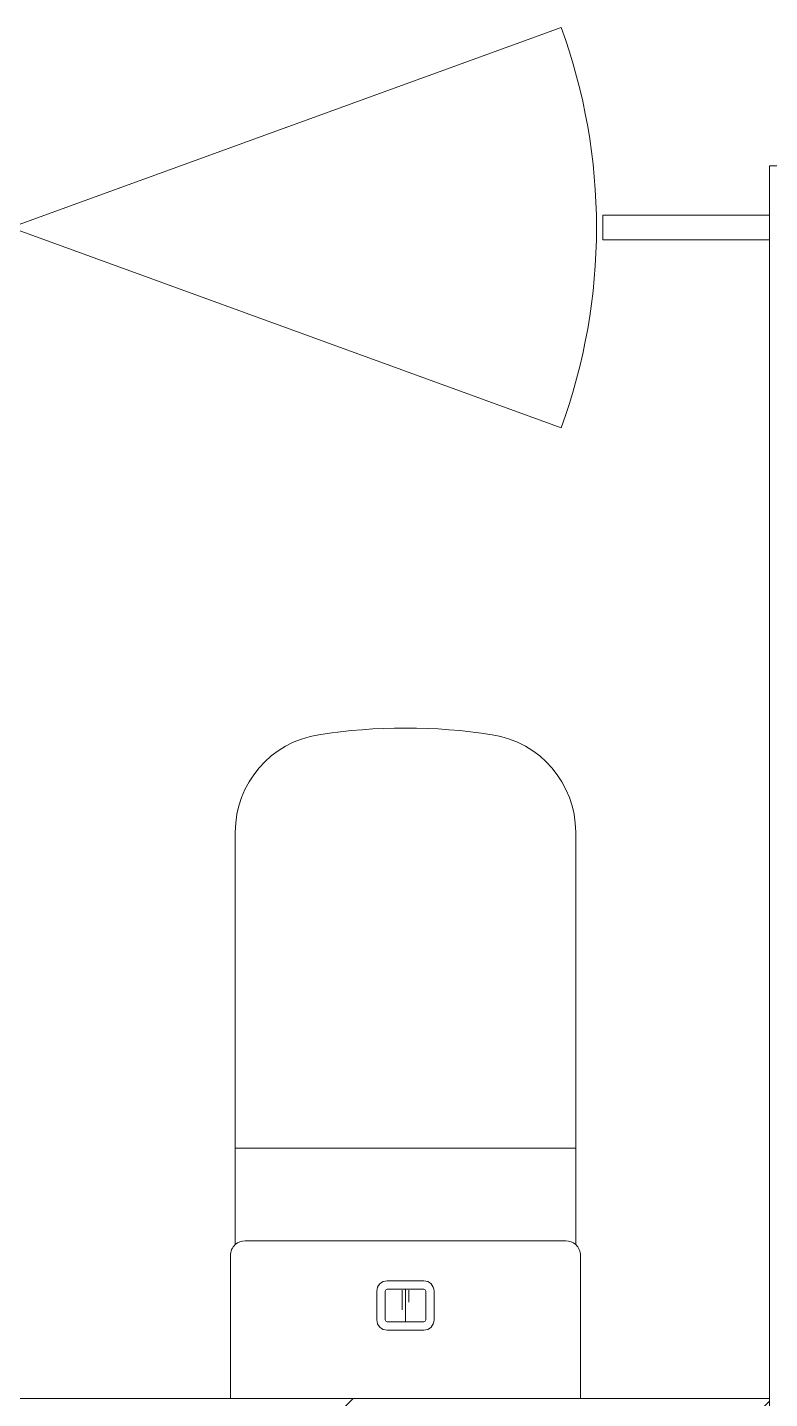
# Model space of a CAD drawing. Header units: millimetres. Extents: x -4000 to 187956, y -58990 to 162485.
# Drawn here: x 3398 to 4150, y 77550 to 78941 of the extents above; entities that cross this region are included whole.
import ezdxf

# ---------------------------------------------------------------- set-up
doc = ezdxf.new("R2010")
doc.units = ezdxf.units.MM
for name, color, linetype, lineweight in [('A-DOOR', 31, 'Continuous', 13), ('A-WALL', 113, 'Continuous', 13), ('A-WALL-PATT', 111, 'Continuous', 13), ('P-SANR-FIXT', 6, 'Continuous', 9)]:
    doc.layers.add(name, color=color, linetype=linetype, lineweight=lineweight)

# ---------------------------------------------------------------- blocks, each defined once
blk = doc.blocks.new('Toilet_Suite_Caroma_CubeWallFacedSuite - Caroma - Cube Wall Faced Toilet Suite-501562-FFS - TANG 1')
at = {"layer": 'P-SANR-FIXT', "lineweight": 15}
for p, q in [((177.5, 0), (-177.5, 0)), ((-177.5, 0), (-177.5, -145)), ((177.5, -145), (177.5, 0)), ((18.5, -69.4), (-18.5, -69.4)), ((-29, -79.9), (-29, -108.9)), ((-20.5, -79.9), (-20.5, -108.9)), ((18.5, -77.9), (-18.5, -77.9)), ((0, -110.9), (0, -77.9)), ((20.5, -108.9), (20.5, -79.9)), ((29, -108.9), (29, -79.9)), ((3.5, -109.9), (3.5, -89.9)), ((-18.5, -110.9), (18.5, -110.9)), ((-3.5, -109.9), (-3.5, -97.9)), ((-18.5, -119.4), (18.5, -119.4)), ((-172.5, -156.2), (-172.5, -574.4)), ((-162.5, -160), (162.5, -160)), ((172.5, -574.4), (172.5, -156.2)), ((172.5, -254), (-172.5, -254))]:
    blk.add_line(p, q, dxfattribs=at)
at = {"layer": 'P-SANR-FIXT', "color": 250}
blk.add_line((-162.5, -160), (162.5, -160), dxfattribs=at)
at = {"layer": 'P-SANR-FIXT', "lineweight": 15}
for centre, radius, start, end in [((-18.5, -79.9), 10.5, 90, 180), ((18.5, -79.9), 10.5, 360, 90), ((-18.5, -79.9), 2, 90, 180), ((18.5, -79.9), 2, 360, 90), ((-18.5, -108.9), 10.5, 180, 270), ((-18.5, -108.9), 2, 180, 270), ((18.5, -108.9), 10.5, 270, 0), ((18.5, -108.9), 2, 270, 0), ((-162.5, -145), 15, 180, 228.1897), ((162.5, -145), 15, 311.8103, 360), ((-162.5, -145), 15, 228.1897, 270), ((162.5, -145), 15, 270, 311.8103), ((-72.5, -574.4), 100, 180, 261.2205), ((72.5, -574.4), 100, 278.7795, 360), ((0, -105), 575, 261.2205, 278.7795)]:
    blk.add_arc(centre, radius, start, end, dxfattribs=at)
blk = doc.blocks.new('cua wc - 600 x 2000mm-535089-FFS - TANG 1')
at = {"layer": 'A-DOOR', "color": 5, "lineweight": 15}
for q in [(-100.3, 203), (-100.3, -203)]:
    blk.add_line((457.5, 0), q, dxfattribs=at)
blk.add_arc((457.5, 0), 593.6, 160, 200, dxfattribs=at)
blk = doc.blocks.new('CMF2_NHAXUONG_A_rvt-1-FFS - TANG 1')
at = {"layer": 'A-WALL-PATT', "lineweight": 9}
h = blk.add_hatch(dxfattribs=at)
h.set_pattern_fill('FP_12', color=250, style=0, pattern_type=2)
h.set_pattern_definition([(45, (0, 0), (-212.132, 212.132), [])])
h.paths.add_polyline_path([(2256.8, 77350), (4149.8, 77350), (4149.8, 77550), (499.8, 77550), (499.8, 77350), (1689.9, 77350)])
at = {"layer": 'A-WALL', "color": 50, "lineweight": 15}
for p, q in [((4150, 78800), (4150, 76100)), ((4350, 78800), (4150, 78800)), ((3981, 78750), (4150, 78750)), ((3981, 78750), (3981, 78725)), ((4150, 78725), (3981, 78725)), ((4149.8, 77550), (499.8, 77550)), ((4149.8, 77350), (4149.8, 77550))]:
    blk.add_line(p, q, dxfattribs=at)
at = {"layer": 'A-WALL', "color": 35, "lineweight": 15}
for p, q in [((4150, 78750), (3981, 78750)), ((3981, 78725), (3981, 78750)), ((4150, 78725), (4150, 78750)), ((3981, 78725), (4150, 78725))]:
    blk.add_line(p, q, dxfattribs=at)
at = {"layer": 'A-WALL', "color": 53, "lineweight": 15}
blk.add_line((4150, 78750), (4150, 78725), dxfattribs=at)
at = {"layer": 'A-DOOR', "color": 250, "lineweight": 9, "rotation": 180}
blk.add_blockref('cua wc - 600 x 2000mm-535089-FFS - TANG 1', (3838.5, 78737.5), dxfattribs=at)
at = {"layer": 'P-SANR-FIXT', "color": 250, "lineweight": 9, "rotation": 180}
blk.add_blockref('Toilet_Suite_Caroma_CubeWallFacedSuite - Caroma - Cube Wall Faced Toilet Suite-501562-FFS - TANG 1', (3781, 77550), dxfattribs=at)

msp = doc.modelspace()

# ---------------------------------------------------------------- block references
at = {"lineweight": 5}
msp.add_blockref('CMF2_NHAXUONG_A_rvt-1-FFS - TANG 1', (0, 0), dxfattribs=at)

doc.saveas('drawing.dxf')
